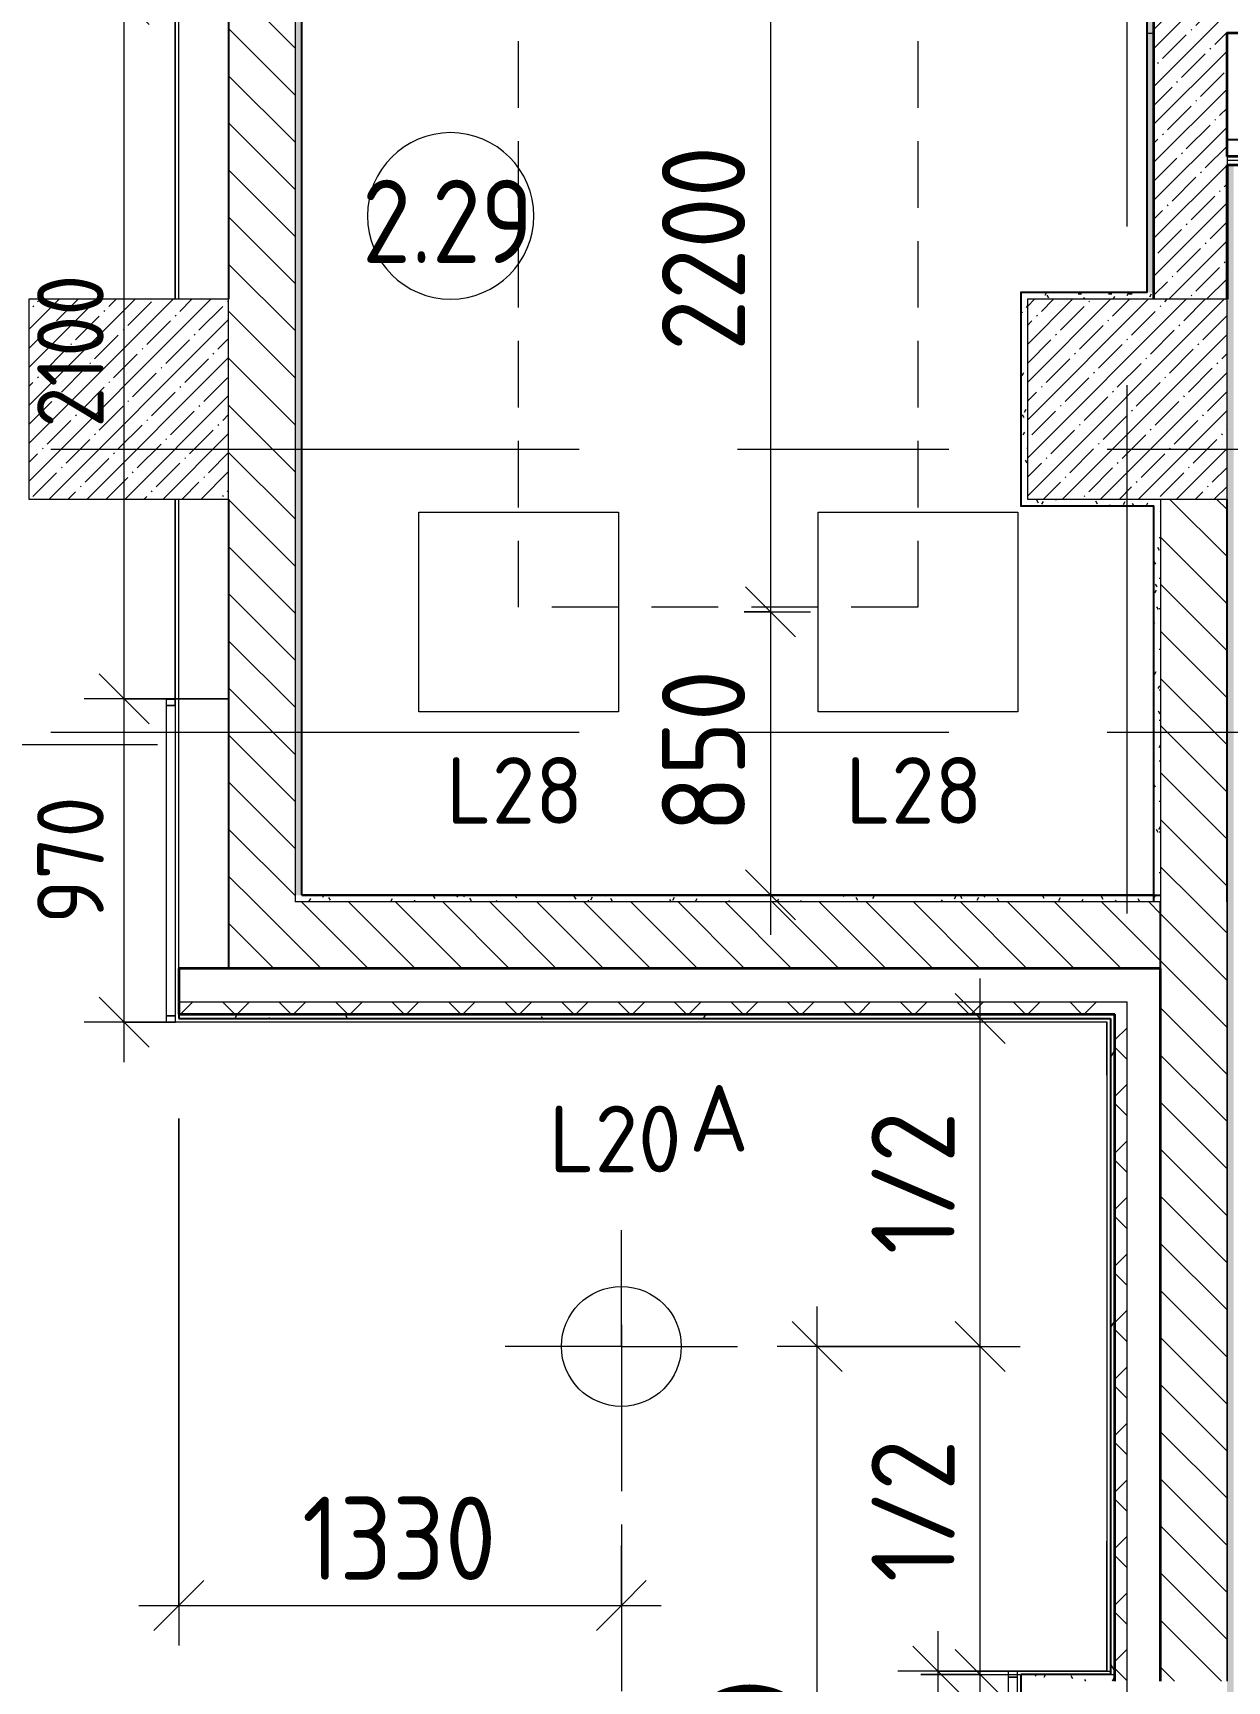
# Model space of a CAD drawing. Header units: millimetres. Extents: x -2911 to 185522, y -8553 to 29000.
# Drawn here: x 30022 to 33610, y 18450 to 23400 of the extents above; entities that cross this region are included whole.
import ezdxf

# ---------------------------------------------------------------- set-up
doc = ezdxf.new("R2010")
doc.units = ezdxf.units.MM
doc.linetypes.add('ADSK_Штрих_ш2 п1', pattern=[300, 200, -100])
doc.linetypes.add('Осевая', pattern=[3175, 635, -476.25, 1587.5, -476.25])
for name, color, linetype, lineweight in [('A-ANNO-DIMS', 7, 'Continuous', 9), ('A-ANNO-DIMS-100', 7, 'Continuous', 9), ('A-AREA-IDEN', 7, 'Continuous', 9), ('A-DETL-1', 7, 'ADSK_Штрих_ш2 п1', 9), ('A-WALL', 7, 'Continuous', 9), ('E-LITE-EQPM-IDEN', 7, 'Continuous', 9), ('I-WALL', 7, 'Continuous', 9), ('S-COLS', 7, 'Continuous', 9), ('Оси-2', 7, 'Осевая', 9)]:
    doc.layers.add(name, color=color, linetype=linetype, lineweight=lineweight)
for name, color, linetype, lineweight, true_color in [('A-ANNO-NOTE', 1, 'Continuous', 9, 0xff0000), ('A-WALL-1', 7, 'Continuous', 25, 0x3c3c3c), ('A-WALL-3', 7, 'Continuous', 35, 0x3c3c3c), ('A-WALL-FNSH-2', 7, 'Continuous', 13, 0x3c3c3c), ('E-LITE-EQPM-1', 1, 'Continuous', 9, 0xff0000), ('G-ANNO-TEXT-1', 1, 'Continuous', 9, 0xff0000)]:
    doc.layers.add(name, color=color, linetype=linetype, lineweight=lineweight, true_color=true_color)
doc.styles.add('GOST Common', font='GOST_Common.ttf', dxfattribs={"height": 200})
doc.styles.add('GOST Common_1', font='GOST_Common.ttf', dxfattribs={"width": 0.9, "height": 250})
doc.styles.add('ISOCPEUR', font='isocpeur.ttf', dxfattribs={"width": 0.9, "height": 250})
doc.styles.add('ISOCPEUR_1', font='isocpeur.ttf', dxfattribs={"height": 200})
doc.styles.add('ISOCPEUR_2', font='isocpeur.ttf', dxfattribs={"width": 0.9, "height": 200})
doc.dimstyles.new('ISO-2_0_0_9К_Средний_округл2', dxfattribs={"dimscale": 304.8, "dimtxt": 199.196235, "dimasz": 0.492126, "dimexe": 0.393701, "dimexo": 0, "dimgap": 0, "dimtad": 1, "dimdec": 0, "dimrnd": 10, "dimzin": 0, "dimdsep": 46, "dimtxsty": 'ISOCPEUR_2', "dimblk1": 'OBLIQUE', "dimblk2": 'OBLIQUE', "dimsah": 1, "dimcen": 0.09, "dimdle": 0.393701, "dimazin": 0, "dimtfac": 1, "dimtdec": 4, "dimtix": 1, "dimtmove": 0, "dimatfit": 3, "dimfxl": 1, "dimtvp": 1, "dimtolj": 1, "dimtzin": 0, "dimarcsym": 2})
doc.dimstyles.new('ISO-2_5_0_9К_БОЛЬШОЙ', dxfattribs={"dimscale": 304.8, "dimtxt": 248.995294, "dimasz": 0.492126, "dimexe": 0.393701, "dimexo": 0.984252, "dimgap": 0, "dimtad": 1, "dimdec": 0, "dimrnd": 10, "dimzin": 0, "dimdsep": 46, "dimtxsty": 'ISOCPEUR', "dimblk1": 'OBLIQUE', "dimblk2": 'OBLIQUE', "dimsah": 1, "dimcen": 0.09, "dimdle": 0.393701, "dimazin": 0, "dimtfac": 1, "dimtdec": 4, "dimtix": 1, "dimtmove": 0, "dimatfit": 3, "dimfxl": 1, "dimtvp": 1, "dimtolj": 1, "dimtzin": 0, "dimarcsym": 2})
pattern_1 = [(135, (0, 0), (-70.71068, -70.71068), [])]
pattern_2 = [(0, (0, 0), (121.92, 30.48), [10.058, -81.382, 10.058, -81.382, -487.68]), (0, (0, 0), (121.92, 30.48), [-182.88, 10.058, -172.822, 10.058, -81.382, -213.36]), (0, (0, 0), (121.92, 30.48), [-457.2, 10.058, -50.902, 10.058, -142.342]), (120, (45.72, 15.24), (-87.356454, 90.345817), [10.058, -81.382, 10.058, -81.382, -487.68]), (120, (45.72, 15.24), (-87.356454, 90.345817), [-182.88, 10.058, -172.822, 10.058, -81.382, -213.36]), (120, (45.72, 15.24), (-87.356454, 90.345817), [-457.2, 10.058, -50.902, 10.058, -142.342]), (240, (60.96, 76.2), (-34.563546, -120.825817), [10.058, -81.382, 10.058, -81.382, -487.68]), (240, (60.96, 76.2), (-34.563546, -120.825817), [-182.88, 10.058, -172.822, 10.058, -81.382, -213.36]), (240, (60.96, 76.2), (-34.563546, -120.825817), [-457.2, 10.058, -50.902, 10.058, -142.342])]
pattern_3 = [(0, (0, 0), (406.4, 101.6), [33.528, -271.272, 33.528, -271.272, -1625.6]), (0, (0, 0), (406.4, 101.6), [-609.6, 33.528, -576.072, 33.528, -271.272, -711.2]), (0, (0, 0), (406.4, 101.6), [-1524, 33.528, -169.672, 33.528, -474.472]), (120, (152.4, 50.8), (-291.18818, 301.15272), [33.528, -271.272, 33.528, -271.272, -1625.6]), (120, (152.4, 50.8), (-291.18818, 301.15272), [-609.6, 33.528, -576.072, 33.528, -271.272, -711.2]), (120, (152.4, 50.8), (-291.18818, 301.15272), [-1524, 33.528, -169.672, 33.528, -474.472]), (240, (203.2, 254), (-115.21182, -402.75272), [33.528, -271.272, 33.528, -271.272, -1625.6]), (240, (203.2, 254), (-115.21182, -402.75272), [-609.6, 33.528, -576.072, 33.528, -271.272, -711.2]), (240, (203.2, 254), (-115.21182, -402.75272), [-1524, 33.528, -169.672, 33.528, -474.472])]
pattern_4 = [(135, (0, 0), (-84.8528, -84.8528), []), (225, (0, 0), (84.8528, -84.8528), [])]

# ---------------------------------------------------------------- blocks, each defined once
blk = doc.blocks.new('BSC_Колонна _Прямоугольная - 600х600-V22-План расстановки осветительного оборудования 2 этажа в осях 1-12')
at = {"layer": 'S-COLS'}
h = blk.add_hatch(dxfattribs=at)
h.set_pattern_fill('FP_28', color=256, style=0, pattern_type=2)
h.set_pattern_definition([(45, (-33310, -22300), (-57.02463, 57.02463), []), (45, (-33252.975, -22300), (-57.02463, 57.02463), [100.806, -20.161, 3.353, -16.808])])
h.paths.add_polyline_path([(-300, -300), (300, -300), (300, 300), (-300, 300), (-300, -138.4)])
for p, q in [((300, 300), (-300, 300)), ((-300, 300), (-300, -300)), ((300, -300), (300, 300)), ((-300, -300), (300, -300))]:
    blk.add_line(p, q, dxfattribs=at)
blk = doc.blocks.new('Downlight - Strip - Лента_подстветка _в вестибюль l_4480_ 3-33402820-План расстановки осветительного оборудования 2 этажа в осях 1-12')
at = {"layer": 'E-LITE-EQPM-1'}
for p, q in [((-2231, -205.9), (-2220.9, -205.9)), ((-2220.9, -231.3), (-2231, -231.3)), ((-2220.9, -231.3), (-2220.9, -205.9)), ((-2220.9, -205.9), (2221, -205.9)), ((-2220.9, -205.9), (-2220.9, -231.3)), ((-2220.9, -231.3), (-2220.9, -205.9)), ((-2220.9, -205.9), (2221, -205.9)), ((2221, -231.3), (-2220.9, -231.3)), ((2221, -231.3), (-2220.9, -231.3)), ((2221, -205.9), (2221, -231.3)), ((2221, -231.3), (2221, -205.9)), ((2221, -205.9), (2240, -205.9)), ((2221, -205.9), (2221, -231.3)), ((2240, -231.3), (2221, -231.3)), ((2240, -205.9), (2240, -231.3))]:
    blk.add_line(p, q, dxfattribs=at)
blk = doc.blocks.new('Downlight - Strip - Лента_подстветка _в вестибюль l_970_-33406869-План расстановки осветительного оборудования 2 этажа в осях 1-12')
at = {"layer": 'E-LITE-EQPM-1'}
for p, q in [((-485, -231.3), (-485, -205.9)), ((-485, -205.9), (-465.9, -205.9)), ((-465.9, -231.3), (-485, -231.3)), ((-465.9, -231.3), (-465.9, -205.9)), ((-465.9, -205.9), (466, -205.9)), ((-465.9, -205.9), (-465.9, -231.3)), ((-465.9, -231.3), (-465.9, -205.9)), ((-465.9, -205.9), (466, -205.9)), ((466, -231.3), (-465.9, -231.3)), ((466, -231.3), (-465.9, -231.3)), ((466, -205.9), (466, -231.3)), ((466, -231.3), (466, -205.9)), ((466, -205.9), (485, -205.9)), ((466, -205.9), (466, -231.3)), ((485, -231.3), (466, -231.3)), ((485, -205.9), (485, -231.3))]:
    blk.add_line(p, q, dxfattribs=at)
blk = doc.blocks.new('BSC_Колонна _Прямоугольная - 600х600-V62-План расстановки осветительного оборудования 2 этажа в осях 1-12')
at = {"layer": 'S-COLS'}
h = blk.add_hatch(dxfattribs=at)
h.set_pattern_fill('FP_65', color=256, style=0, pattern_type=2)
h.set_pattern_definition([(45, (-30310, -22300), (-57.02463, 57.02463), []), (45, (-30252.975, -22300), (-57.02463, 57.02463), [100.806, -20.161, 3.353, -16.808])])
h.paths.add_polyline_path([(-300, -300), (300, -300), (300, 300), (-300, 300)])
for p, q in [((300, 300), (-300, 300)), ((-300, 300), (-300, -300)), ((300, -300), (300, 300)), ((-300, -300), (300, -300))]:
    blk.add_line(p, q, dxfattribs=at)
blk = doc.blocks.new('DIMBLOCK34-План расстановки осветительного оборудования 2 этажа в осях 1-12')
at = {"layer": 'A-ANNO-DIMS-100', "lineweight": 20}
for p, q in [((32238.4, 23861), (32163.4, 23936)), ((32238.4, 23861), (32313.4, 23786)), ((32238.4, 21661), (32163.4, 21736)), ((32238.4, 21661), (32313.4, 21586))]:
    blk.add_line(p, q, dxfattribs=at)
at = {"layer": 'A-ANNO-DIMS-100'}
for p, q in [((32159.3, 23861), (32358.4, 23861)), ((32238.4, 23861), (32159.3, 23861)), ((32238.4, 23861), (32238.4, 21661)), ((32159.3, 21661), (32358.4, 21661)), ((32238.4, 21661), (32159.3, 21661))]:
    blk.add_line(p, q, dxfattribs=at)
at = {"layer": 'A-ANNO-DIMS-100', "color": 0, "insert": (31911.8, 22445), "char_height": 250, "width": 758.478, "attachment_point": 1, "rotation": 90, "line_spacing_factor": 1.149209, "style": 'ISOCPEUR'}
blk.add_mtext('2200', dxfattribs=at)
blk = doc.blocks.new('_Oblique')
at = {"color": 0, "linetype": 'ByBlock', "lineweight": -2}
blk.add_line((-0.5, -0.5), (0.5, 0.5), dxfattribs=at)
blk = doc.blocks.new('DIMBLOCK35-План расстановки осветительного оборудования 2 этажа в осях 1-12')
at = {"layer": 'A-ANNO-DIMS-100', "lineweight": 20}
for p, q in [((32238.4, 21661), (32163.4, 21736)), ((32238.4, 21661), (32313.4, 21586)), ((32238.4, 20811), (32163.4, 20886)), ((32238.4, 20811), (32313.4, 20736))]:
    blk.add_line(p, q, dxfattribs=at)
at = {"layer": 'A-ANNO-DIMS-100'}
for p, q in [((32159.3, 21661), (32358.4, 21661)), ((32238.4, 21661), (32159.3, 21661)), ((32238.4, 21661), (32238.4, 20691)), ((32044.5, 20811), (32358.4, 20811)), ((32238.4, 20811), (32044.5, 20811))]:
    blk.add_line(p, q, dxfattribs=at)
at = {"layer": 'A-ANNO-DIMS-100', "color": 0, "insert": (31911.8, 20999), "char_height": 250, "width": 568.858, "attachment_point": 1, "rotation": 90, "line_spacing_factor": 1.149209, "style": 'ISOCPEUR'}
blk.add_mtext('850', dxfattribs=at)
blk = doc.blocks.new('DIMBLOCK36-План расстановки осветительного оборудования 2 этажа в осях 1-12')
at = {"layer": 'A-ANNO-DIMS-100', "lineweight": 20}
for p, q in [((32868.1, 19455), (32793.1, 19530)), ((32868.1, 19455), (32943.1, 19380)), ((32868.1, 18470), (32793.1, 18545)), ((32868.1, 18470), (32943.1, 18395))]:
    blk.add_line(p, q, dxfattribs=at)
at = {"layer": 'A-ANNO-DIMS-100'}
for p, q in [((32468.3, 19455), (32988.1, 19455)), ((32868.1, 19455), (32468.3, 19455)), ((32868.1, 18350), (32868.1, 19455)), ((32690, 18470), (32988.1, 18470)), ((32868.1, 18470), (32690, 18470))]:
    blk.add_line(p, q, dxfattribs=at)
at = {"layer": 'A-ANNO-DIMS-100', "color": 0, "insert": (32541.5, 18747), "char_height": 250, "width": 517.144, "attachment_point": 1, "rotation": 90, "line_spacing_factor": 1.149209, "style": 'ISOCPEUR'}
blk.add_mtext('1/2', dxfattribs=at)
blk = doc.blocks.new('DIMBLOCK37-План расстановки осветительного оборудования 2 этажа в осях 1-12')
at = {"layer": 'A-ANNO-DIMS-100'}
for p, q in [((32868.1, 19455), (32868.1, 20560)), ((33062, 20440), (32748.1, 20440)), ((32868.1, 20440), (33062, 20440)), ((32468.3, 19455), (32988.1, 19455)), ((32868.1, 19455), (32468.3, 19455))]:
    blk.add_line(p, q, dxfattribs=at)
at = {"layer": 'A-ANNO-DIMS-100', "lineweight": 20}
for p, q in [((32868.1, 20440), (32793.1, 20515)), ((32868.1, 20440), (32943.1, 20365)), ((32868.1, 19455), (32793.1, 19530)), ((32868.1, 19455), (32943.1, 19380))]:
    blk.add_line(p, q, dxfattribs=at)
at = {"layer": 'A-ANNO-DIMS-100', "color": 0, "insert": (32541.5, 19732), "char_height": 250, "width": 517.144, "attachment_point": 1, "rotation": 90, "line_spacing_factor": 1.149209, "style": 'ISOCPEUR'}
blk.add_mtext('1/2', dxfattribs=at)
blk = doc.blocks.new('DIMBLOCK38-План расстановки осветительного оборудования 2 этажа в осях 1-12')
at = {"layer": 'A-ANNO-DIMS-100'}
for p, q in [((32378.3, 16710), (32378.3, 19575)), ((32468.3, 19455), (32258.3, 19455)), ((32378.3, 19455), (32468.3, 19455)), ((32468.3, 16830), (32258.3, 16830)), ((32378.3, 16830), (32468.3, 16830))]:
    blk.add_line(p, q, dxfattribs=at)
at = {"layer": 'A-ANNO-DIMS-100', "lineweight": 20}
for p, q in [((32378.3, 19455), (32303.3, 19530)), ((32378.3, 19455), (32453.3, 19380)), ((32378.3, 16830), (32303.3, 16905)), ((32378.3, 16830), (32453.3, 16755))]:
    blk.add_line(p, q, dxfattribs=at)
at = {"layer": 'A-ANNO-DIMS-100', "color": 0, "insert": (32051.7, 17826.5), "char_height": 250, "width": 758.478, "attachment_point": 1, "rotation": 90, "line_spacing_factor": 1.149209, "style": 'ISOCPEUR'}
blk.add_mtext('2630', dxfattribs=at)
blk = doc.blocks.new('DIMBLOCK39-План расстановки осветительного оборудования 2 этажа в осях 1-12')
at = {"layer": 'A-ANNO-DIMS-100'}
for p, q in [((30460, 20140), (30460, 18557.1)), ((30460, 18677.1), (30460, 20140)), ((31790, 18857.5), (31790, 18557.1)), ((31790, 18677.1), (31790, 18857.5)), ((30340, 18677.1), (31910, 18677.1))]:
    blk.add_line(p, q, dxfattribs=at)
at = {"layer": 'A-ANNO-DIMS-100', "lineweight": 20}
for p, q in [((30460, 18677.1), (30535, 18752.1)), ((31790, 18677.1), (31865, 18752.1)), ((30460, 18677.1), (30385, 18602.1)), ((31790, 18677.1), (31715, 18602.1))]:
    blk.add_line(p, q, dxfattribs=at)
at = {"layer": 'A-ANNO-DIMS-100', "color": 0, "insert": (30830.5, 19003.7), "char_height": 250, "width": 706.764, "attachment_point": 1, "line_spacing_factor": 1.149209, "style": 'ISOCPEUR'}
blk.add_mtext('1330', dxfattribs=at)
blk = doc.blocks.new('Марка_Помещения - Номер-25198446-План расстановки осветительного оборудования 2 этажа в осях 1-12')
at = {"layer": 'A-AREA-IDEN'}
for start, end in [(360, 180), (180, 360)]:
    blk.add_arc((0, 0), 2.5, start, end, dxfattribs=at)
blk = doc.blocks.new('DIMBLOCK153-План расстановки осветительного оборудования 2 этажа в осях 1-12')
at = {"layer": 'A-ANNO-DIMS-100', "lineweight": 20}
for p, q in [((30295.9, 21400), (30220.9, 21475)), ((30295.9, 21400), (30370.9, 21325)), ((30295.9, 20429), (30220.9, 20504)), ((30295.9, 20429), (30370.9, 20354))]:
    blk.add_line(p, q, dxfattribs=at)
at = {"layer": 'A-ANNO-DIMS-100'}
for p, q in [((30610, 21400), (30175.9, 21400)), ((30295.9, 20309), (30295.9, 21400)), ((30295.9, 21400), (30610, 21400)), ((30450, 20429), (30175.9, 20429)), ((30295.9, 20429), (30450, 20429))]:
    blk.add_line(p, q, dxfattribs=at)
at = {"layer": 'A-ANNO-DIMS-100', "color": 0, "insert": (30034.6, 20724.9), "char_height": 200, "width": 455.087, "attachment_point": 1, "rotation": 90, "line_spacing_factor": 1.149209, "style": 'ISOCPEUR_2'}
blk.add_mtext('970', dxfattribs=at)
blk = doc.blocks.new('DIMBLOCK154-План расстановки осветительного оборудования 2 этажа в осях 1-12')
at = {"layer": 'A-ANNO-DIMS-100', "lineweight": 20}
for p, q in [((30295.9, 23500), (30220.9, 23575)), ((30295.9, 23500), (30370.9, 23425)), ((30295.9, 21400), (30220.9, 21475)), ((30295.9, 21400), (30370.9, 21325))]:
    blk.add_line(p, q, dxfattribs=at)
at = {"layer": 'A-ANNO-DIMS-100'}
for p, q in [((30610, 23500), (30175.9, 23500)), ((30295.9, 21400), (30295.9, 23500)), ((30295.9, 23500), (30610, 23500)), ((30610, 21400), (30175.9, 21400)), ((30295.9, 21400), (30610, 21400))]:
    blk.add_line(p, q, dxfattribs=at)
at = {"layer": 'A-ANNO-DIMS-100', "color": 0, "insert": (30034.6, 22214.4), "char_height": 200, "width": 565.411, "attachment_point": 1, "rotation": 90, "line_spacing_factor": 1.149209, "style": 'ISOCPEUR_2'}
blk.add_mtext('2100', dxfattribs=at)
blk = doc.blocks.new('DIMBLOCK156-План расстановки осветительного оборудования 2 этажа в осях 1-12')
at = {"layer": 'A-ANNO-DIMS-100'}
for p, q in [((32741.1, 18600), (32741.1, 13880)), ((32990, 18480), (32621.1, 18480)), ((32741.1, 18480), (32990, 18480)), ((32847.1, 14000), (32621.1, 14000)), ((32741.1, 14000), (32847.1, 14000))]:
    blk.add_line(p, q, dxfattribs=at)
at = {"layer": 'A-ANNO-DIMS-100', "lineweight": 20}
for p, q in [((32741.1, 18480), (32666.1, 18555)), ((32741.1, 18480), (32816.1, 18405)), ((32741.1, 14000), (32666.1, 14075)), ((32741.1, 14000), (32816.1, 13925))]:
    blk.add_line(p, q, dxfattribs=at)
at = {"layer": 'A-ANNO-DIMS-100', "color": 0, "insert": (32479.8, 15968), "char_height": 200, "width": 652.751, "attachment_point": 1, "rotation": 90, "line_spacing_factor": 1.149209, "style": 'ISOCPEUR_2'}
blk.add_mtext('4480', dxfattribs=at)

msp = doc.modelspace()

# ---------------------------------------------------------------- hatches: boundary and pattern name
at = {"layer": 'I-WALL'}
h = msp.add_hatch(dxfattribs=at)
h.set_pattern_fill('FP_11', color=256, style=0, pattern_type=2)
h.set_pattern_definition(pattern_1)
h.paths.add_polyline_path([(30810, 20790), (30810, 26879.9999), (30610, 26879.9999), (30610, 20790)])
h = msp.add_hatch(dxfattribs=at)
h.set_pattern_fill('FP_48', color=256, style=0, pattern_type=2)
h.set_pattern_definition(pattern_2)
h.paths.add_polyline_path([(30830, 20810), (30830, 26879.9999), (30810, 26879.9999), (30810, 20810)])
h = msp.add_hatch(dxfattribs=at)
h.set_pattern_fill('FP_13', color=256, style=0, pattern_type=2)
h.set_pattern_definition([(45, (0, 0), (-57.02463, 57.02463), []), (45, (57.025, 0), (-57.02463, 57.02463), [100.806, -20.161, 3.353, -16.808])])
h.paths.add_polyline_path([(33390, 22600), (33610, 22600), (33610, 26499.9999), (33390, 26499.9999), (33390, 22620)])
h = msp.add_hatch(dxfattribs=at)
h.set_pattern_fill('FP_48', color=256, style=0, pattern_type=2)
h.set_pattern_definition(pattern_2)
h.paths.add_polyline_path([(33390, 22620), (33390, 26479.9999), (33370, 26478.9999), (33370, 22620)])
h = msp.add_hatch(dxfattribs=at)
h.set_pattern_fill('FP_48', color=256, style=0, pattern_type=2)
h.set_pattern_definition(pattern_2)
h.paths.add_polyline_path([(33630, 17850.0001), (33630, 23004), (33610, 23004), (33610, 17850.0001)])
h = msp.add_hatch(dxfattribs=at)
h.set_pattern_fill('FP_48', color=256, style=0, pattern_type=2)
h.set_pattern_definition(pattern_2)
h.paths.add_polyline_path([(32990, 22000), (33010, 22000), (33010, 22620), (32990, 22620), (32990, 22161.579)])
h = msp.add_hatch(dxfattribs=at)
h.set_pattern_fill('FP_48', color=256, style=0, pattern_type=2)
h.set_pattern_definition(pattern_2)
h.paths.add_polyline_path([(33010, 22600), (33390, 22600), (33390, 22620), (33010, 22620)])
h = msp.add_hatch(dxfattribs=at)
h.set_pattern_fill('FP_48', color=256, style=0, pattern_type=2)
h.set_pattern_definition(pattern_2)
h.paths.add_polyline_path([(33010, 21980), (33390, 21980), (33390, 22000), (32990, 22000), (32990, 21980)])
h = msp.add_hatch(dxfattribs=at)
h.set_pattern_fill('FP_48', color=256, style=0, pattern_type=2)
h.set_pattern_definition(pattern_2)
h.paths.add_polyline_path([(33410, 20790), (33410, 22000), (33390, 22000), (33390, 20790)])
h = msp.add_hatch(dxfattribs=at)
h.set_pattern_fill('FP_11', color=256, style=0, pattern_type=2)
h.set_pattern_definition(pattern_1)
h.paths.add_polyline_path([(33610, 20790), (33610, 22000), (33410, 22000), (33410, 20790)])
h = msp.add_hatch(dxfattribs=at)
h.set_pattern_fill('FP_11', color=256, style=0, pattern_type=2)
h.set_pattern_definition(pattern_1)
h.paths.add_polyline_path([(33410, 20590), (33410, 20790), (30610, 20790), (30610, 20590), (33226.1877, 20590)])
h = msp.add_hatch(dxfattribs=at)
h.set_pattern_fill('FP_48', color=256, style=0, pattern_type=2)
h.set_pattern_definition(pattern_2)
h.paths.add_polyline_path([(33410, 20790), (33410, 20810), (30810, 20810), (30810, 20790), (33226.1877, 20790)])
h = msp.add_hatch(dxfattribs=at)
h.set_pattern_fill('FP_11', color=256, style=0, pattern_type=2)
h.set_pattern_definition(pattern_1)
h.paths.add_polyline_path([(33410, 18450.0001), (33610, 18450.0001), (33610, 20790), (33410, 20790), (33410, 18470.0001)])
h = msp.add_hatch(dxfattribs=at)
h.set_pattern_fill('FP_51', color=256, style=0, pattern_type=2)
h.set_pattern_definition(pattern_4)
h.paths.add_polyline_path([(33260, 20453), (33273, 20453), (33273, 20490), (30460, 20490), (30460, 20453), (33226.1877, 20453)])
h = msp.add_hatch(dxfattribs=at)
h.set_pattern_fill('FP_50', color=256, style=0, pattern_type=2)
h.set_pattern_definition(pattern_3)
h.paths.add_polyline_path([(33260, 20440), (33260, 20453), (30460, 20453), (30460, 20440), (33226.1877, 20440)])
h = msp.add_hatch(dxfattribs=at)
h.set_pattern_fill('FP_50', color=256, style=0, pattern_type=2)
h.set_pattern_definition(pattern_3)
h.paths.add_polyline_path([(33260, 18470.0001), (33273, 18470.0001), (33273, 20453), (33260, 20453), (33260, 18499.0118)])
h = msp.add_hatch(dxfattribs=at)
h.set_pattern_fill('FP_51', color=256, style=0, pattern_type=2)
h.set_pattern_definition(pattern_4)
h.paths.add_polyline_path([(33310, 18450.0001), (33310, 20490), (33273, 20490), (33273, 18450.0001)])
h = msp.add_hatch(dxfattribs=at)
h.set_pattern_fill('FP_48', color=256, style=0, pattern_type=2)
h.set_pattern_definition(pattern_2)
h.paths.add_polyline_path([(33010, 18450.0001), (33273, 18450.0001), (33273, 18470.0001), (32990, 18470.0001), (32990, 18450.0001)])

# ---------------------------------------------------------------- linework, layer by layer
at = {"layer": 'A-ANNO-NOTE'}
for p, q in [((31181, 21961), (31781, 21961)), ((31181, 21361), (31181, 21961)), ((31781, 21961), (31781, 21361)), ((32381, 21961), (32981, 21961)), ((32381, 21361), (32381, 21961)), ((32981, 21961), (32981, 21361)), ((31781, 21361), (31181, 21361)), ((32981, 21361), (32381, 21361)), ((31790, 19455.0001), (31790, 19803.9017)), ((31790, 19455.0001), (31441.0984, 19455.0001)), ((31790, 19455.0001), (31790, 19106.0985)), ((31790, 19455.0001), (32138.9016, 19455.0001))]:
    msp.add_line(p, q, dxfattribs=at)
msp.add_circle((31790, 19455.0001), 180, dxfattribs=at)
at = {"layer": 'A-DETL-1'}
for p, q in [((31481, 21674.9411), (31481, 26074.9411)), ((32681, 26074.9411), (32681, 21674.9411)), ((32681, 21674.9411), (31481, 21674.9411)), ((31790, 19520.0001), (31790, 16820.0001))]:
    msp.add_line(p, q, dxfattribs=at)
at = {"layer": 'A-WALL'}
for p, q in [((30810, 26879.9999), (30810, 20790)), ((33610, 23029), (33610, 23004)), ((34547.5, 23016.5), (33610, 23016.5)), ((33410, 22000), (33410, 20790)), ((33410, 20790), (30810, 20790)), ((33610, 20790), (33610, 18450.0001)), ((33610, 18450.0001), (33610, 20790)), ((30460, 20490), (33310, 20490)), ((33310, 18450.0001), (33310, 20490)), ((33260, 18470.0001), (33273, 18470.0001))]:
    msp.add_line(p, q, dxfattribs=at)
at = {"layer": 'A-WALL-1'}
for p, q in [((30830, 20810), (30830, 26859.9999)), ((30610, 26499.9999), (30610, 22600.0001)), ((33370, 22620), (33370, 26479.9999)), ((34485, 23079), (33610, 23079)), ((32990, 22620), (32990, 21980)), ((33370, 22620), (32990, 22620)), ((30610, 22000.0001), (30610, 20590)), ((32990, 21980), (33390, 21980)), ((33390, 20790), (33390, 21980)), ((33610, 20790), (33610, 22000)), ((30830, 20810), (33410, 20810)), ((33410, 20590), (33410, 20790)), ((30460, 20453), (30460, 20440)), ((30460, 20440), (33260, 20440)), ((33260, 20440), (33260, 18470.0001)), ((33260, 18470.0001), (32990, 18470.0001)), ((32990, 18470.0001), (32990, 17830.0001))]:
    msp.add_line(p, q, dxfattribs=at)
at = {"layer": 'A-WALL-3'}
for p, q in [((33390, 22600), (33390, 26499.9999)), ((33610, 23029), (33610, 23400)), ((33610, 23400), (38282.6518, 23400)), ((34535, 23029), (33610, 23029)), ((33610, 22600), (33610, 23004)), ((33610, 23004), (33610, 22600)), ((33610, 23004), (34560, 23004)), ((33410, 20590), (30460, 20590)), ((30460, 20590), (30460, 20453)), ((33410, 18450.0001), (33410, 20590)), ((30460, 20453), (33273, 20453)), ((33273, 18450.0001), (33273, 20453))]:
    msp.add_line(p, q, dxfattribs=at)
at = {"layer": 'A-WALL-FNSH-2'}
for p, q in [((30831, 20811), (30831, 26858.9999)), ((33369, 26478.9999), (33369, 22620)), ((33370, 23399), (33390, 23399)), ((32989, 22621), (32989, 21979)), ((33359, 22621), (32989, 22621)), ((33359, 22620), (33359, 22621)), ((32989, 21979), (33389, 21979)), ((33389, 21979), (33389, 20811)), ((33389, 20811), (30831, 20811))]:
    msp.add_line(p, q, dxfattribs=at)
at = {"layer": 'E-LITE-EQPM-IDEN'}
msp.add_line((30396.2397, 21261.9983), (29615.1106, 21261.9983), dxfattribs=at)
at = {"layer": 'I-WALL'}
for p, q in [((30460, 22600.0001), (30460, 26350.9999)), ((30450, 22600.0001), (30450, 26131.1058)), ((30449, 22600.0001), (30449, 23523.05)), ((30449, 21379.95), (30449, 22000.0001)), ((30450, 20429), (30450, 22000.0001)), ((30460, 20590), (30460, 22000.0001)), ((30449, 20448.05), (30449, 20429)), ((33250, 20429), (30450, 20429)), ((30460, 20439), (33260, 20439)), ((33249, 20270.0001), (33249, 20429)), ((33250, 18480.0001), (33250, 20429)), ((33249, 18481.0001), (33249, 18870.0001)), ((32979, 18481.0001), (33249, 18481.0001)), ((32979, 18481.0001), (32979, 18461.9501)), ((32980, 18480.0001), (33260, 18480.0001)), ((32980, 14015.5), (32980, 18480.0001))]:
    msp.add_line(p, q, dxfattribs=at)
at = {"layer": 'Оси-2'}
for p, q in [((33310, 593.7414), (33310, 24898.0711)), ((389, 22150.0001), (36260, 22150.0001)), ((389, 21300.0001), (36260, 21300.0001))]:
    msp.add_line(p, q, dxfattribs=at)

# ---------------------------------------------------------------- block references
at = {"layer": 'A-AREA-IDEN', "xscale": 99.99999999999993, "yscale": 99.99999999999993, "zscale": 99.99999999999993}
msp.add_blockref('Марка_Помещения - Номер-25198446-План расстановки осветительного оборудования 2 этажа в осях 1-12', (31276.8397, 22850.5493), dxfattribs=at)
at = {"layer": 'E-LITE-EQPM-1', "rotation": 89.9999999999999}
for name, p in [('Downlight - Strip - Лента_подстветка _в вестибюль l_970_-33406869-План расстановки осветительного оборудования 2 этажа в осях 1-12', (30217.6564, 20914)), ('Downlight - Strip - Лента_подстветка _в вестибюль l_4480_ 3-33402820-План расстановки осветительного оборудования 2 этажа в осях 1-12', (32747.6564, 16241.0001))]:
    msp.add_blockref(name, p, dxfattribs=at)
at = {"layer": 'S-COLS'}
for name, p in [('BSC_Колонна _Прямоугольная - 600х600-V62-План расстановки осветительного оборудования 2 этажа в осях 1-12', (30310, 22300.0001)), ('BSC_Колонна _Прямоугольная - 600х600-V22-План расстановки осветительного оборудования 2 этажа в осях 1-12', (33310, 22300))]:
    msp.add_blockref(name, p, dxfattribs=at)

# ---------------------------------------------------------------- texts
at = {"layer": 'A-AREA-IDEN', "insert": (31011.1065, 22959.1086), "char_height": 250, "width": 663.79725, "attachment_point": 1, "style": 'GOST Common_1'}
msp.add_mtext('2.29', dxfattribs=at)
at = {"layer": 'E-LITE-EQPM-IDEN', "char_height": 200, "width": 529.11375, "attachment_point": 1, "style": 'GOST Common'}
for s, insert in [('L28', (31263.4018, 21224.9331)), ('L28', (32463.4018, 21224.9331)), ('L20', (31572.4018, 20178.1979))]:
    msp.add_mtext(s, dxfattribs=dict(at, insert=insert))
at = {"layer": 'G-ANNO-TEXT-1', "insert": (31993.537, 20240.2035), "char_height": 200, "width": 224.4725, "attachment_point": 1, "style": 'ISOCPEUR_1'}
msp.add_mtext('\\fISOCPEUR|b0|i0|c204|p34|;А', dxfattribs=at)

# ---------------------------------------------------------------- dimensions: what is measured, and where the dimension line sits
at = {"layer": 'A-ANNO-DIMS'}
for base, p1, p2, dimstyle, override, picture, middle in [((32238.4474, 21661), (31859.2983, 23861), (31859.2983, 21661), 'ISO-2_5_0_9К_БОЛЬШОЙ', {"dimpost": '<>', "dimfxl": 2200}, 'DIMBLOCK34-План расстановки осветительного оборудования 2 этажа в осях 1-12', (32113.4474, 22761)), ((30295.8746, 23500), (30610, 21400), (30610, 23500), 'ISO-2_0_0_9К_Средний_округл2', {"dimpost": '<>', "dimfxl": 2100}, 'DIMBLOCK154-План расстановки осветительного оборудования 2 этажа в осях 1-12', (30195.8746, 22450)), ((32238.4474, 20811), (31859.2983, 21661), (32344.5134, 20811), 'ISO-2_5_0_9К_БОЛЬШОЙ', {"dimpost": '<>', "dimfxl": 978.740847}, 'DIMBLOCK35-План расстановки осветительного оборудования 2 этажа в осях 1-12', (32113.4474, 21236)), ((30295.8746, 21400), (30450, 20429), (30610, 21400), 'ISO-2_0_0_9К_Средний_округл2', {"dimpost": '<>', "dimfxl": 984.094}, 'DIMBLOCK153-План расстановки осветительного оборудования 2 этажа в осях 1-12', (30195.8746, 20914.5)), ((32378.3231, 19455.0001), (32168.2983, 16830.0001), (32168.2983, 19455.0001), 'ISO-2_5_0_9К_БОЛЬШОЙ', {"dimpost": '<>', "dimfxl": 2625.000005}, 'DIMBLOCK38-План расстановки осветительного оборудования 2 этажа в осях 1-12', (32253.3231, 18142.5001)), ((32741.0588, 14000), (32990, 18480.0001), (32847.1248, 14000), 'ISO-2_0_0_9К_Средний_округл2', {"dimpost": '<>', "dimfxl": 4482.277817}, 'DIMBLOCK156-План расстановки осветительного оборудования 2 этажа в осях 1-12', (32641.0588, 16240.0001))]:
    dim = msp.add_linear_dim(base=base, p1=p1, p2=p2, angle=90, dimstyle=dimstyle, override=override, dxfattribs=at)
    dim.commit()
    dim.dimension.update_dxf_attribs({"geometry": picture, "text_midpoint": middle})
for base, p1, p2, override, picture, middle in [((32868.1145, 20440), (32168.2983, 19455.0001), (32762.0485, 20440), {"dimpost": '<>', "dimfxl": 1150.114863}, 'DIMBLOCK37-План расстановки осветительного оборудования 2 этажа в осях 1-12', (32743.1145, 19947.5001)), ((32868.1145, 19455.0001), (32990, 18470.0001), (32168.2983, 19455.0001), {"dimpost": '<>', "dimfxl": 1282.738674}, 'DIMBLOCK36-План расстановки осветительного оборудования 2 этажа в осях 1-12', (32743.1145, 18962.5001))]:
    dim = msp.add_linear_dim(base=base, p1=p1, p2=p2, angle=90, text='1/2', dimstyle='ISO-2_5_0_9К_БОЛЬШОЙ', override=override, dxfattribs=at)
    dim.commit()
    dim.dimension.update_dxf_attribs({"geometry": picture, "text_midpoint": middle})
dim = msp.add_linear_dim(base=(31790, 18677.0786), p1=(30460, 20440), p2=(31790, 19157.5001), dimstyle='ISO-2_5_0_9К_БОЛЬШОЙ', override={"dimpost": '<>', "dimfxl": 1847.621755}, dxfattribs=at)
dim.commit()
dim.dimension.update_dxf_attribs({"geometry": 'DIMBLOCK39-План расстановки осветительного оборудования 2 этажа в осях 1-12', "text_midpoint": (31125, 18802.0786)})

doc.saveas('drawing.dxf')
